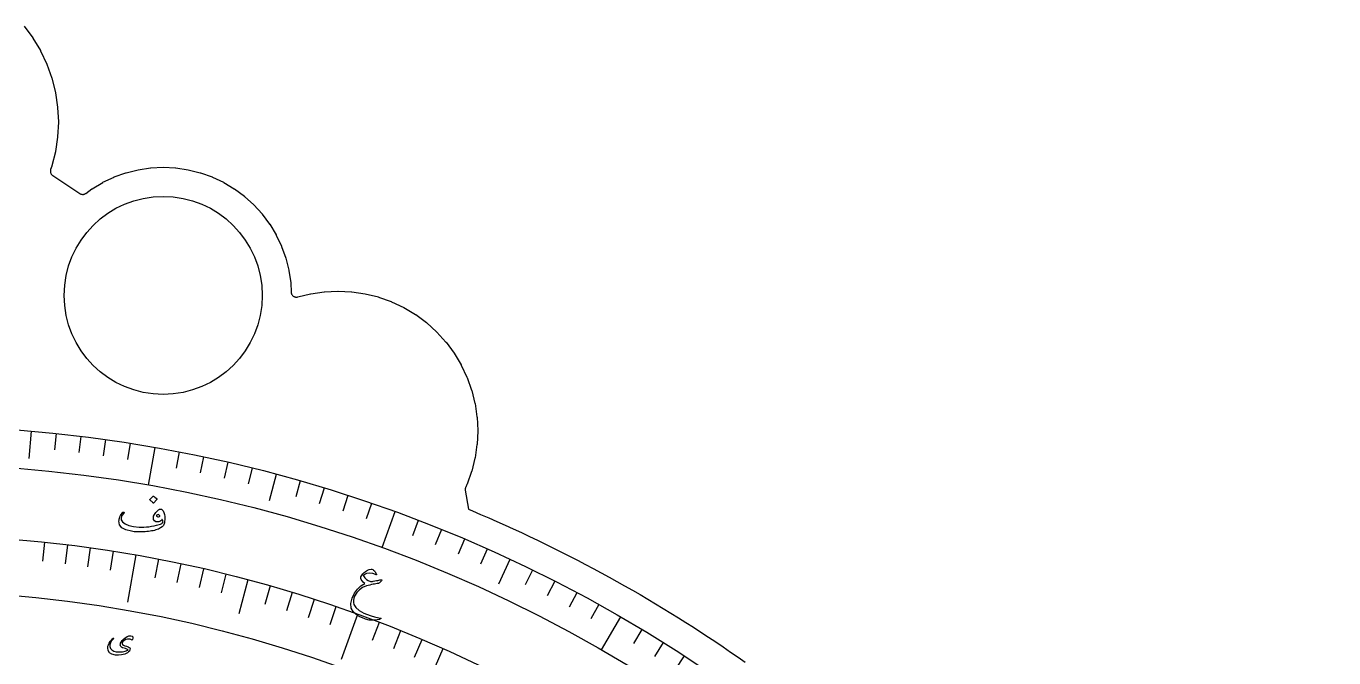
# Model space of a CAD drawing. Header units: millimetres. Extents: x -82 to 82, y -82 to 107.
# Drawn here: x 6.8 to 80.8, y 67.7 to 103.5 of the extents above; entities that cross this region are included whole.
import ezdxf

# ---------------------------------------------------------------- set-up
doc = ezdxf.new("R2010")
doc.units = ezdxf.units.MM
for name, color, linetype in [('CUT_INNER', 6, 'Continuous'), ('CUT_OUTER', 1, 'Continuous'), ('ENGRAVE', 7, 'Continuous'), ('ENGRAVE_FINE', 8, 'Continuous'), ('TEXT', 5, 'Continuous')]:
    doc.layers.add(name, color=color, linetype=linetype)

msp = doc.modelspace()

# ---------------------------------------------------------------- linework, layer by layer
at = {"layer": 'CUT_INNER'}
msp.add_circle((14.52, 88.235), 5.61, dxfattribs=at)
at = {"layer": 'CUT_OUTER'}
msp.add_lwpolyline([(6.6368, 103.4897), (7.1296, 102.8252), (7.1378, 102.813), (7.5631, 102.1034), (7.57, 102.0904), (7.9237, 101.3426), (7.9294, 101.329), (8.2081, 100.5501), (8.2123, 100.536), (8.4133, 99.7335), (8.4162, 99.7191), (8.5376, 98.9008), (8.539, 98.8861), (8.5796, 98.0599), (8.5796, 98.0451), (8.539, 97.2189), (8.5376, 97.2042), (8.4162, 96.3859), (8.4133, 96.3715), (8.2123, 95.569), (8.2081, 95.5549), (8.1433, 95.3738), (8.135, 95.3466), (8.1293, 95.3187), (8.1263, 95.2903), (8.1259, 95.2618), (8.1283, 95.2335), (8.1334, 95.2054), (8.1411, 95.178), (8.1514, 95.1514), (8.1641, 95.1259), (8.1793, 95.1018), (8.1966, 95.0792), (8.216, 95.0583), (8.2373, 95.0394), (8.2603, 95.0225), (9.7974, 94.0063), (9.8237, 93.9908), (9.8515, 93.978), (9.8804, 93.9681), (9.9101, 93.9612), (9.9404, 93.9574), (9.971, 93.9567), (10.0014, 93.9591), (10.0315, 93.9645), (10.0608, 93.973), (10.0891, 93.9844), (10.1161, 93.9987), (10.1416, 94.0156), (10.4806, 94.2671), (10.4929, 94.2753), (11.0913, 94.634), (11.1043, 94.6409), (11.7351, 94.9392), (11.7487, 94.9448), (12.4056, 95.1799), (12.4197, 95.1842), (13.0965, 95.3537), (13.1109, 95.3566), (13.8011, 95.459), (13.8158, 95.4604), (14.5126, 95.4946), (14.5274, 95.4946), (15.2242, 95.4604), (15.2389, 95.459), (15.9291, 95.3566), (15.9435, 95.3537), (16.6203, 95.1842), (16.6344, 95.1799), (17.2913, 94.9448), (17.3049, 94.9392), (17.9357, 94.6409), (17.9487, 94.634), (18.5471, 94.2753), (18.5594, 94.2671), (19.1198, 93.8514), (19.1312, 93.8421), (19.6481, 93.3735), (19.6585, 93.3631), (20.1271, 92.8462), (20.1364, 92.8348), (20.5521, 92.2744), (20.5603, 92.2621), (20.919, 91.6637), (20.9259, 91.6507), (21.2242, 91.0199), (21.2298, 91.0063), (21.4649, 90.3494), (21.4692, 90.3353), (21.6387, 89.6585), (21.6416, 89.6441), (21.744, 88.9539), (21.7454, 88.9392), (21.7707, 88.4233), (21.7736, 88.3941), (21.7794, 88.3652), (21.7879, 88.337), (21.7992, 88.3098), (21.8131, 88.2838), (21.8294, 88.2594), (21.8481, 88.2366), (21.8689, 88.2158), (21.8917, 88.1971), (21.9162, 88.1808), (21.9421, 88.1669), (21.9693, 88.1556), (21.9975, 88.1471), (22.0264, 88.1413), (22.0557, 88.1384), (22.0851, 88.1384), (22.1144, 88.1413), (22.1433, 88.1471), (22.8677, 88.3285), (22.8822, 88.3314), (23.6364, 88.4433), (23.6511, 88.4447), (24.4126, 88.4821), (24.4274, 88.4821), (25.1889, 88.4447), (25.2036, 88.4433), (25.9578, 88.3314), (25.9723, 88.3285), (26.7119, 88.1433), (26.726, 88.139), (27.4439, 87.8821), (27.4575, 87.8765), (28.1468, 87.5505), (28.1598, 87.5435), (28.8138, 87.1515), (28.826, 87.1434), (29.4385, 86.6891), (29.4499, 86.6798), (30.0148, 86.1677), (30.0252, 86.1573), (30.5373, 85.5924), (30.5466, 85.581), (31.0009, 84.9685), (31.009, 84.9563), (31.401, 84.3023), (31.408, 84.2893), (31.734, 83.6), (31.7396, 83.5864), (31.9965, 82.8685), (32.0008, 82.8544), (32.186, 82.1148), (32.1889, 82.1003), (32.3008, 81.3461), (32.3022, 81.3314), (32.3396, 80.5699), (32.3396, 80.5551), (32.3022, 79.7936), (32.3008, 79.7789), (32.1889, 79.0247), (32.186, 79.0102), (32.0008, 78.2706), (31.9965, 78.2565), (31.7396, 77.5386), (31.734, 77.525), (31.6612, 77.3711), (31.6496, 77.3431), (31.641, 77.314), (31.6353, 77.2842), (31.6326, 77.254), (31.633, 77.2237), (31.6365, 77.1936), (31.8158, 76.118), (32.0385, 76.0249), (32.5043, 75.8269), (32.969, 75.626), (33.4324, 75.4223), (33.8946, 75.2157), (34.3554, 75.0064), (34.815, 74.7941), (35.2733, 74.5791), (35.7302, 74.3613), (36.1858, 74.1406), (36.6401, 73.9172), (37.0929, 73.691), (37.5444, 73.462), (37.9944, 73.2303), (38.4431, 72.9958), (38.8902, 72.7585), (39.3359, 72.5185), (39.7802, 72.2758), (40.2229, 72.0303), (40.6641, 71.7822), (41.1038, 71.5313), (41.5419, 71.2778), (41.9785, 71.0215), (42.4135, 70.7626), (42.8469, 70.501), (43.2786, 70.2368), (43.7088, 69.9699), (44.1373, 69.7004), (44.5641, 69.4283), (44.9893, 69.1535), (45.4128, 68.8762), (45.8345, 68.5962), (46.2546, 68.3137), (46.6729, 68.0286), (47.0894, 67.741), (47.5042, 67.4507)], dxfattribs=at)
at = {"layer": 'ENGRAVE'}
for points in [[(7.0465, 80.5423), (6.9117, 79.0014)], [(14.0395, 79.6217), (13.6634, 77.489)], [(20.9255, 78.0951), (20.5252, 76.6009)], [(27.6523, 75.9741), (26.9116, 73.9391)], [(12.965, 73.5282), (12.4922, 70.8471)], [(34.1687, 73.275), (33.5149, 71.873)], [(19.3241, 72.1184), (18.8073, 70.19)], [(25.5361, 70.1598), (24.6049, 67.6015)], [(40.425, 70.0182), (39.3422, 68.1427)]]:
    msp.add_lwpolyline(points, dxfattribs=at)
for radius in [80.85, 80.85, 78.6844, 74.6625, 74.6625, 71.4862]:
    msp.add_circle((0, 0), radius, dxfattribs=at)
at = {"layer": 'ENGRAVE_FINE'}
for points in [[(8.4511, 80.4071), (8.3541, 79.4841)], [(9.8531, 80.2474), (9.74, 79.3261)], [(11.2521, 80.0632), (11.123, 79.1441)], [(12.6477, 79.8546), (12.5025, 78.9379)], [(15.4269, 79.3646), (15.2498, 78.4535)], [(16.8097, 79.0832), (16.6167, 78.1754)], [(18.1873, 78.7778), (17.9785, 77.8735)], [(19.5594, 78.4484), (19.3349, 77.5479)], [(22.2853, 77.718), (22.0295, 76.8258)], [(23.6383, 77.3172), (23.3669, 76.4297)], [(24.984, 76.8929), (24.6972, 76.0102)], [(26.3222, 76.4452), (26.02, 75.5676)], [(28.974, 75.48), (28.6414, 74.6135)], [(30.2869, 74.9628), (29.9393, 74.1023)], [(7.8044, 74.2535), (7.6905, 73.1705)], [(9.0991, 74.106), (8.9664, 73.0251)], [(31.5906, 74.4228), (31.228, 73.5685)], [(10.391, 73.9359), (10.2395, 72.8575)], [(11.6798, 73.7433), (11.5094, 72.6677)], [(32.8847, 73.8602), (32.5072, 73.0123)], [(14.2463, 73.2907), (14.0385, 72.2217)], [(15.5232, 73.0309), (15.2968, 71.9657)], [(16.7954, 72.7489), (16.5504, 71.6878)], [(35.4423, 72.6675), (35.0354, 71.8333)], [(18.0625, 72.4447), (17.799, 71.3881)], [(36.7051, 72.0379), (36.2838, 71.2109)], [(20.5798, 71.7702), (20.2796, 70.7234)], [(21.8292, 71.4001), (21.5108, 70.3587)], [(37.9568, 71.3863), (37.521, 70.5668)], [(23.072, 71.0083), (22.7355, 69.9726)], [(24.3077, 70.5948), (23.9532, 69.5651)], [(39.1969, 70.713), (38.7469, 69.9012)], [(26.7566, 69.7034), (26.3664, 68.6868)], [(27.9691, 69.2259), (27.5611, 68.2162)], [(41.6408, 69.302), (41.1628, 68.5064)], [(29.173, 68.7272), (28.7475, 67.7248)], [(30.368, 68.2076), (29.925, 67.2127)], [(42.844, 68.5647), (42.3521, 67.7776)], [(44.0341, 67.8065), (43.5286, 67.0281)]]:
    msp.add_lwpolyline(points, dxfattribs=at)
at = {"layer": 'TEXT'}
for points in [[(13.9445, 76.8496), (13.9489, 76.8526), (13.9546, 76.8538), (13.9615, 76.8533), (13.9696, 76.8511), (14.0235, 76.8174), (14.0731, 76.7791), (14.1184, 76.7364), (14.1593, 76.689), (14.1629, 76.6823), (14.1639, 76.6761), (14.1622, 76.6703), (14.158, 76.665), (13.9769, 76.468), (13.9707, 76.4636), (13.9637, 76.4636), (13.9561, 76.4678), (13.9476, 76.4764), (13.9403, 76.4838), (13.9287, 76.495), (13.9127, 76.51), (13.8925, 76.5288), (13.8676, 76.5515), (13.8375, 76.5781), (13.8024, 76.6087), (13.7622, 76.6432), (13.757, 76.6487), (13.7548, 76.6536), (13.7556, 76.658), (13.7594, 76.6619)], [(14.3559, 76.1248), (14.4158, 76.1178), (14.4702, 76.0842), (14.5192, 76.0238), (14.5625, 75.9368), (14.5951, 75.8281), (14.6117, 75.7027), (14.6123, 75.5607), (14.5971, 75.402), (14.5878, 75.3452), (14.5738, 75.2934), (14.555, 75.2467), (14.5316, 75.2052), (14.4622, 75.1265), (14.368, 75.0568), (14.2492, 74.9958), (14.1059, 74.9435), (14.0265, 74.9215), (13.9452, 74.9019), (13.8619, 74.8847), (13.7767, 74.8698), (13.6893, 74.8574), (13.5997, 74.8473), (13.5077, 74.8396), (13.4133, 74.8343), (13.3191, 74.8312), (13.2272, 74.83), (13.1379, 74.8307), (13.0509, 74.8333), (12.9663, 74.8381), (12.8837, 74.8453), (12.8033, 74.8549), (12.7249, 74.8668), (12.4035, 74.9481), (12.1778, 75.0732), (12.0477, 75.2431), (12.0134, 75.4582), (12.0189, 75.5059), (12.0303, 75.5596), (12.0475, 75.6191), (12.0705, 75.6845), (12.1024, 75.7552), (12.1418, 75.8225), (12.1886, 75.8863), (12.2428, 75.9466), (12.2506, 75.9533), (12.259, 75.9576), (12.2682, 75.9595), (12.2782, 75.959), (12.2875, 75.9562), (12.2944, 75.9511), (12.2991, 75.9438), (12.3015, 75.9341), (12.3018, 75.9239), (12.2999, 75.9148), (12.2959, 75.9067), (12.2899, 75.8998), (12.1849, 75.7563), (12.1369, 75.6271), (12.1456, 75.5121), (12.2108, 75.4114), (12.3707, 75.2913), (12.5806, 75.201), (12.8408, 75.14), (13.1515, 75.1078), (13.2896, 75.1035), (13.4291, 75.1056), (13.57, 75.1139), (13.7124, 75.1286), (13.8561, 75.1496), (14.0009, 75.1769), (14.147, 75.2106), (14.2942, 75.2506), (14.3739, 75.2781), (14.4367, 75.3122), (14.4825, 75.3529), (14.5114, 75.4003), (14.5079, 75.4374), (14.4979, 75.4727), (14.4815, 75.5062), (14.4586, 75.5379), (14.4555, 75.5398), (14.4511, 75.5386), (14.4453, 75.5342), (14.4381, 75.5267), (14.3829, 75.467), (14.3259, 75.4252), (14.2669, 75.4011), (14.206, 75.3947), (14.1004, 75.4131), (14.0249, 75.459), (13.9796, 75.5325), (13.9645, 75.6338), (13.9806, 75.7178), (14.0278, 75.8154), (14.1063, 75.9264), (14.2162, 76.0509), (14.2491, 76.0806), (14.2834, 76.1028), (14.319, 76.1175), (14.3559, 76.1248)], [(14.3104, 75.7057), (14.3238, 75.7168), (14.3294, 75.7294), (14.3273, 75.7434), (14.3174, 75.7589), (14.2733, 75.8003), (14.2304, 75.8163), (14.1889, 75.807), (14.1489, 75.7724), (14.1423, 75.7608), (14.1393, 75.7499), (14.1399, 75.74), (14.1441, 75.7308), (14.1806, 75.6971), (14.2204, 75.6817), (14.2637, 75.6845), (14.3104, 75.7057)], [(26.2992, 72.7232), (26.3479, 72.719), (26.396, 72.7008), (26.4434, 72.6685), (26.49, 72.6222), (26.5124, 72.5949), (26.5324, 72.5682), (26.55, 72.5422), (26.5653, 72.5169), (26.5782, 72.4924), (26.5889, 72.469), (26.5974, 72.4465), (26.6036, 72.4251), (26.6059, 72.4056), (26.5988, 72.3967), (26.5824, 72.3983), (26.5567, 72.4105), (26.392, 72.4834), (26.2222, 72.5038), (26.0477, 72.4717), (25.8687, 72.387), (25.862, 72.3797), (25.8589, 72.3707), (25.8597, 72.36), (25.8642, 72.3475), (25.9394, 72.2338), (26.0322, 72.143), (26.1426, 72.075), (26.2706, 72.0296), (26.2953, 72.0257), (26.3289, 72.0258), (26.3715, 72.0296), (26.423, 72.0373), (26.5187, 72.0561), (26.6033, 72.0726), (26.6767, 72.0868), (26.739, 72.0987), (26.7901, 72.1083), (26.8301, 72.1157), (26.8588, 72.1209), (26.8763, 72.1239), (26.8993, 72.1227), (26.9082, 72.1129), (26.9031, 72.0943), (26.8839, 72.067), (26.824, 71.9991), (26.7756, 71.95), (26.7386, 71.9196), (26.713, 71.908), (26.6451, 71.9021), (26.5724, 71.893), (26.4948, 71.8806), (26.4122, 71.8651), (26.3248, 71.8462), (26.2326, 71.8241), (26.1355, 71.7988), (26.0336, 71.7701), (25.8194, 71.6845), (25.6359, 71.5594), (25.4829, 71.3951), (25.3603, 71.1918), (25.3157, 71.0732), (25.2949, 70.9556), (25.2977, 70.8391), (25.324, 70.7236), (25.4282, 70.5441), (25.6166, 70.3788), (25.8889, 70.227), (26.2452, 70.0879), (26.3018, 70.0706), (26.3633, 70.0531), (26.4295, 70.0353), (26.5005, 70.0172), (26.5762, 69.9991), (26.6565, 69.9812), (26.7413, 69.9633), (26.8307, 69.9457), (26.8458, 69.9417), (26.8562, 69.9367), (26.8619, 69.9307), (26.8629, 69.9237), (26.8386, 69.9007), (26.7683, 69.8786), (26.6519, 69.8573), (26.4897, 69.8365), (26.3927, 69.828), (26.3099, 69.8256), (26.2411, 69.8294), (26.1862, 69.8394), (25.9896, 69.8962), (25.8152, 69.9584), (25.6629, 70.0263), (25.5329, 70.1), (25.3073, 70.2948), (25.1802, 70.521), (25.152, 70.7793), (25.2233, 71.0697), (25.3594, 71.3528), (25.5245, 71.5865), (25.719, 71.7704), (25.9429, 71.9043), (25.8579, 71.986), (25.792, 72.0615), (25.7451, 72.1309), (25.7174, 72.1941), (25.7121, 72.2176), (25.7112, 72.2414), (25.7149, 72.2656), (25.7231, 72.2902), (25.7561, 72.3524), (25.7932, 72.4092), (25.8344, 72.4606), (25.8796, 72.5065), (25.9869, 72.5932), (26.0926, 72.6582), (26.1967, 72.7016), (26.2992, 72.7232)], [(12.7191, 68.713), (12.6577, 68.7469), (12.5848, 68.7612), (12.5005, 68.7558), (12.4049, 68.7309), (12.3419, 68.7019), (12.2869, 68.6636), (12.24, 68.616), (12.2011, 68.5592), (12.1962, 68.5473), (12.1936, 68.5345), (12.1935, 68.5207), (12.1958, 68.506), (12.2201, 68.4572), (12.2679, 68.4151), (12.3391, 68.3796), (12.4339, 68.3507), (12.5275, 68.3231), (12.5934, 68.2918), (12.6316, 68.257), (12.6421, 68.2187), (12.6304, 68.1449), (12.6039, 68.082), (12.5626, 68.0303), (12.5066, 67.9895), (12.3391, 67.9143), (12.1671, 67.8674), (11.9904, 67.8488), (11.8089, 67.8584), (11.6171, 67.9055), (11.4818, 67.9893), (11.4028, 68.1101), (11.3802, 68.2681), (11.3912, 68.351), (11.4179, 68.4384), (11.4605, 68.5305), (11.5189, 68.6272), (11.5381, 68.6536), (11.5575, 68.6789), (11.5771, 68.7032), (11.5969, 68.7263), (11.6171, 68.7485), (11.6378, 68.7698), (11.659, 68.7903), (11.6807, 68.8098), (11.6919, 68.8175), (11.7011, 68.8199), (11.7084, 68.8168), (11.7138, 68.8084), (11.7159, 68.7986), (11.7152, 68.7894), (11.7118, 68.7806), (11.7056, 68.7723), (11.5997, 68.6526), (11.5302, 68.5401), (11.4968, 68.4351), (11.4992, 68.3376), (11.5414, 68.2281), (11.616, 68.1432), (11.7229, 68.0828), (11.8623, 68.0467), (12.046, 68.0294), (12.2157, 68.0377), (12.3717, 68.0719), (12.5142, 68.1319), (12.5231, 68.1376), (12.5273, 68.1441), (12.5267, 68.1515), (12.5213, 68.1598), (12.4968, 68.1778), (12.4521, 68.1975), (12.3872, 68.2186), (12.302, 68.2413), (12.216, 68.268), (12.1525, 68.3004), (12.1115, 68.3386), (12.093, 68.3827), (12.0894, 68.4314), (12.0947, 68.4808), (12.109, 68.5309), (12.1323, 68.5818), (12.196, 68.6786), (12.2757, 68.7639), (12.3715, 68.8377), (12.4835, 68.8999), (12.5129, 68.9141), (12.5411, 68.9259), (12.5681, 68.9353), (12.5938, 68.9423), (12.6183, 68.9471), (12.6413, 68.9498), (12.6629, 68.9504), (12.6831, 68.9489), (12.7591, 68.9274), (12.8002, 68.885), (12.8065, 68.8217), (12.778, 68.7375), (12.7643, 68.7159), (12.75, 68.7047), (12.7349, 68.7037), (12.7191, 68.713)]]:
    msp.add_lwpolyline(points, close=True, dxfattribs=at)

doc.saveas('drawing.dxf')
